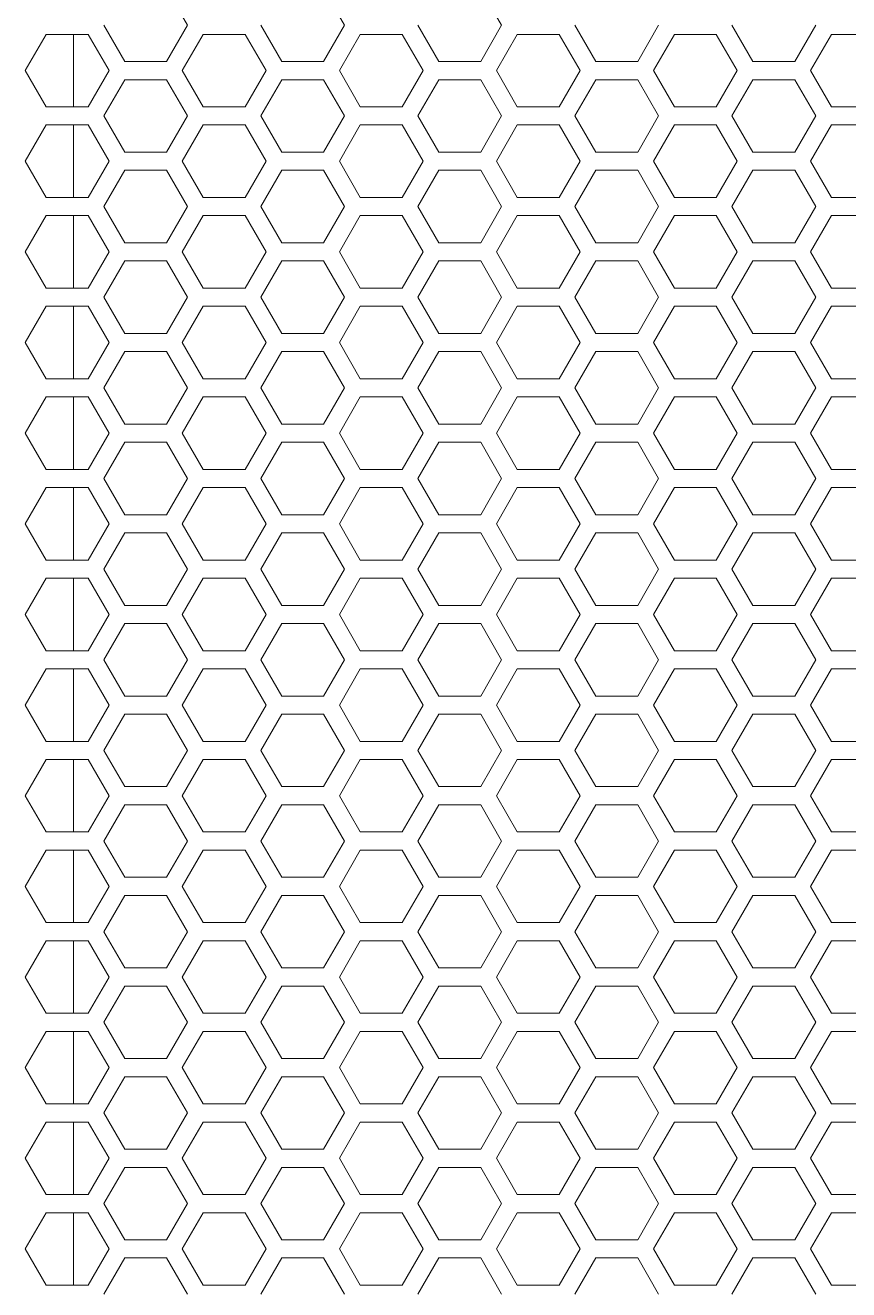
# Model space of a CAD drawing. Header units: millimetres. Extents: x 0 to 62, y -17 to 201.
# Drawn here: x 13.72 to 22.8, y 50.65 to 64.6 of the extents above; entities that cross this region are included whole.
import ezdxf

# ---------------------------------------------------------------- set-up
doc = ezdxf.new("R2010")
doc.units = ezdxf.units.MM

msp = doc.modelspace()

# ---------------------------------------------------------------- linework, layer by layer
at = {"color": 0, "lineweight": 18}
for p, q in [((15.508, 64.6), (15.277, 65)), ((17.24, 64.6), (17.009, 65)), ((18.972, 64.6), (18.741, 65)), ((14.584, 64.6), (14.815, 64.2)), ((15.277, 64.2), (15.508, 64.6)), ((16.316, 64.6), (16.547, 64.2)), ((17.009, 64.2), (17.24, 64.6)), ((18.048, 64.6), (18.279, 64.2)), ((18.741, 64.2), (18.972, 64.6)), ((19.78, 64.6), (20.011, 64.2)), ((20.473, 64.2), (20.704, 64.6)), ((21.512, 64.6), (21.743, 64.2)), ((22.205, 64.2), (22.436, 64.6)), ((13.949, 64.5), (13.718, 64.1)), ((14.411, 64.5), (13.949, 64.5)), ((14.25, 64.5), (14.25, 63.7)), ((14.642, 64.1), (14.411, 64.5)), ((15.681, 64.5), (15.45, 64.1)), ((16.143, 64.5), (15.681, 64.5)), ((16.374, 64.1), (16.143, 64.5)), ((17.413, 64.5), (17.182, 64.1)), ((17.875, 64.5), (17.413, 64.5)), ((18.106, 64.1), (17.875, 64.5)), ((19.145, 64.5), (18.914, 64.1)), ((19.607, 64.5), (19.145, 64.5)), ((19.838, 64.1), (19.607, 64.5)), ((20.877, 64.5), (20.646, 64.1)), ((21.339, 64.5), (20.877, 64.5)), ((21.57, 64.1), (21.339, 64.5)), ((22.609, 64.5), (22.378, 64.1)), ((23.071, 64.5), (22.609, 64.5)), ((14.815, 64.2), (15.277, 64.2)), ((16.547, 64.2), (17.009, 64.2)), ((18.279, 64.2), (18.741, 64.2)), ((20.011, 64.2), (20.473, 64.2)), ((21.743, 64.2), (22.205, 64.2)), ((13.718, 64.1), (13.949, 63.7)), ((14.411, 63.7), (14.642, 64.1)), ((15.45, 64.1), (15.681, 63.7)), ((16.143, 63.7), (16.374, 64.1)), ((17.182, 64.1), (17.413, 63.7)), ((17.875, 63.7), (18.106, 64.1)), ((18.914, 64.1), (19.145, 63.7)), ((19.607, 63.7), (19.838, 64.1)), ((20.646, 64.1), (20.877, 63.7)), ((21.339, 63.7), (21.57, 64.1)), ((22.378, 64.1), (22.609, 63.7)), ((14.815, 64), (14.584, 63.6)), ((15.277, 64), (14.815, 64)), ((15.508, 63.6), (15.277, 64)), ((16.547, 64), (16.316, 63.6)), ((17.009, 64), (16.547, 64)), ((17.24, 63.6), (17.009, 64)), ((18.279, 64), (18.048, 63.6)), ((18.741, 64), (18.279, 64)), ((18.972, 63.6), (18.741, 64)), ((20.011, 64), (19.78, 63.6)), ((20.473, 64), (20.011, 64)), ((20.704, 63.6), (20.473, 64)), ((21.743, 64), (21.512, 63.6)), ((22.205, 64), (21.743, 64)), ((22.436, 63.6), (22.205, 64)), ((13.949, 63.7), (14.411, 63.7)), ((15.681, 63.7), (16.143, 63.7)), ((17.413, 63.7), (17.875, 63.7)), ((19.145, 63.7), (19.607, 63.7)), ((20.877, 63.7), (21.339, 63.7)), ((22.609, 63.7), (23.071, 63.7)), ((13.949, 63.5), (13.718, 63.1)), ((14.411, 63.5), (13.949, 63.5)), ((14.25, 63.5), (14.25, 62.7)), ((14.642, 63.1), (14.411, 63.5)), ((14.584, 63.6), (14.815, 63.2)), ((15.277, 63.2), (15.508, 63.6)), ((15.681, 63.5), (15.45, 63.1)), ((16.143, 63.5), (15.681, 63.5)), ((16.374, 63.1), (16.143, 63.5)), ((16.316, 63.6), (16.547, 63.2)), ((17.009, 63.2), (17.24, 63.6)), ((17.413, 63.5), (17.182, 63.1)), ((17.875, 63.5), (17.413, 63.5)), ((18.106, 63.1), (17.875, 63.5)), ((18.048, 63.6), (18.279, 63.2)), ((18.741, 63.2), (18.972, 63.6)), ((19.145, 63.5), (18.914, 63.1)), ((19.607, 63.5), (19.145, 63.5)), ((19.838, 63.1), (19.607, 63.5)), ((19.78, 63.6), (20.011, 63.2)), ((20.473, 63.2), (20.704, 63.6)), ((20.877, 63.5), (20.646, 63.1)), ((21.339, 63.5), (20.877, 63.5)), ((21.57, 63.1), (21.339, 63.5)), ((21.512, 63.6), (21.743, 63.2)), ((22.205, 63.2), (22.436, 63.6)), ((22.609, 63.5), (22.378, 63.1)), ((23.071, 63.5), (22.609, 63.5)), ((14.815, 63.2), (15.277, 63.2)), ((16.547, 63.2), (17.009, 63.2)), ((18.279, 63.2), (18.741, 63.2)), ((20.011, 63.2), (20.473, 63.2)), ((21.743, 63.2), (22.205, 63.2)), ((13.718, 63.1), (13.949, 62.7)), ((14.411, 62.7), (14.642, 63.1)), ((15.45, 63.1), (15.681, 62.7)), ((16.143, 62.7), (16.374, 63.1)), ((17.182, 63.1), (17.413, 62.7)), ((17.875, 62.7), (18.106, 63.1)), ((18.914, 63.1), (19.145, 62.7)), ((19.607, 62.7), (19.838, 63.1)), ((20.646, 63.1), (20.877, 62.7)), ((21.339, 62.7), (21.57, 63.1)), ((22.378, 63.1), (22.609, 62.7)), ((14.815, 63), (14.584, 62.6)), ((15.277, 63), (14.815, 63)), ((15.508, 62.6), (15.277, 63)), ((16.547, 63), (16.316, 62.6)), ((17.009, 63), (16.547, 63)), ((17.24, 62.6), (17.009, 63)), ((18.279, 63), (18.048, 62.6)), ((18.741, 63), (18.279, 63)), ((18.972, 62.6), (18.741, 63)), ((20.011, 63), (19.78, 62.6)), ((20.473, 63), (20.011, 63)), ((20.704, 62.6), (20.473, 63)), ((21.743, 63), (21.512, 62.6)), ((22.205, 63), (21.743, 63)), ((22.436, 62.6), (22.205, 63)), ((13.949, 62.7), (14.411, 62.7)), ((15.681, 62.7), (16.143, 62.7)), ((17.413, 62.7), (17.875, 62.7)), ((19.145, 62.7), (19.607, 62.7)), ((20.877, 62.7), (21.339, 62.7)), ((22.609, 62.7), (23.071, 62.7)), ((13.949, 62.5), (13.718, 62.1)), ((14.411, 62.5), (13.949, 62.5)), ((14.25, 62.5), (14.25, 61.7)), ((14.642, 62.1), (14.411, 62.5)), ((14.584, 62.6), (14.815, 62.2)), ((15.277, 62.2), (15.508, 62.6)), ((15.681, 62.5), (15.45, 62.1)), ((16.143, 62.5), (15.681, 62.5)), ((16.374, 62.1), (16.143, 62.5)), ((16.316, 62.6), (16.547, 62.2)), ((17.009, 62.2), (17.24, 62.6)), ((17.413, 62.5), (17.182, 62.1)), ((17.875, 62.5), (17.413, 62.5)), ((18.106, 62.1), (17.875, 62.5)), ((18.048, 62.6), (18.279, 62.2)), ((18.741, 62.2), (18.972, 62.6)), ((19.145, 62.5), (18.914, 62.1)), ((19.607, 62.5), (19.145, 62.5)), ((19.838, 62.1), (19.607, 62.5)), ((19.78, 62.6), (20.011, 62.2)), ((20.473, 62.2), (20.704, 62.6)), ((20.877, 62.5), (20.646, 62.1)), ((21.339, 62.5), (20.877, 62.5)), ((21.57, 62.1), (21.339, 62.5)), ((21.512, 62.6), (21.743, 62.2)), ((22.205, 62.2), (22.436, 62.6)), ((22.609, 62.5), (22.378, 62.1)), ((23.071, 62.5), (22.609, 62.5)), ((13.718, 62.1), (13.949, 61.7)), ((14.411, 61.7), (14.642, 62.1)), ((14.815, 62.2), (15.277, 62.2)), ((15.45, 62.1), (15.681, 61.7)), ((16.143, 61.7), (16.374, 62.1)), ((16.547, 62.2), (17.009, 62.2)), ((17.182, 62.1), (17.413, 61.7)), ((17.875, 61.7), (18.106, 62.1)), ((18.279, 62.2), (18.741, 62.2)), ((18.914, 62.1), (19.145, 61.7)), ((19.607, 61.7), (19.838, 62.1)), ((20.011, 62.2), (20.473, 62.2)), ((20.646, 62.1), (20.877, 61.7)), ((21.339, 61.7), (21.57, 62.1)), ((21.743, 62.2), (22.205, 62.2)), ((22.378, 62.1), (22.609, 61.7)), ((14.815, 62), (14.584, 61.6)), ((15.277, 62), (14.815, 62)), ((15.508, 61.6), (15.277, 62)), ((16.547, 62), (16.316, 61.6)), ((17.009, 62), (16.547, 62)), ((17.24, 61.6), (17.009, 62)), ((18.279, 62), (18.048, 61.6)), ((18.741, 62), (18.279, 62)), ((18.972, 61.6), (18.741, 62)), ((20.011, 62), (19.78, 61.6)), ((20.473, 62), (20.011, 62)), ((20.704, 61.6), (20.473, 62)), ((21.743, 62), (21.512, 61.6)), ((22.205, 62), (21.743, 62)), ((22.436, 61.6), (22.205, 62)), ((13.949, 61.7), (14.411, 61.7)), ((15.681, 61.7), (16.143, 61.7)), ((17.413, 61.7), (17.875, 61.7)), ((19.145, 61.7), (19.607, 61.7)), ((20.877, 61.7), (21.339, 61.7)), ((22.609, 61.7), (23.071, 61.7)), ((14.584, 61.6), (14.815, 61.2)), ((15.277, 61.2), (15.508, 61.6)), ((16.316, 61.6), (16.547, 61.2)), ((17.009, 61.2), (17.24, 61.6)), ((18.048, 61.6), (18.279, 61.2)), ((18.741, 61.2), (18.972, 61.6)), ((19.78, 61.6), (20.011, 61.2)), ((20.473, 61.2), (20.704, 61.6)), ((21.512, 61.6), (21.743, 61.2)), ((22.205, 61.2), (22.436, 61.6)), ((13.949, 61.5), (13.718, 61.1)), ((14.411, 61.5), (13.949, 61.5)), ((14.25, 61.5), (14.25, 60.7)), ((14.642, 61.1), (14.411, 61.5)), ((15.681, 61.5), (15.45, 61.1)), ((16.143, 61.5), (15.681, 61.5)), ((16.374, 61.1), (16.143, 61.5)), ((17.413, 61.5), (17.182, 61.1)), ((17.875, 61.5), (17.413, 61.5)), ((18.106, 61.1), (17.875, 61.5)), ((19.145, 61.5), (18.914, 61.1)), ((19.607, 61.5), (19.145, 61.5)), ((19.838, 61.1), (19.607, 61.5)), ((20.877, 61.5), (20.646, 61.1)), ((21.339, 61.5), (20.877, 61.5)), ((21.57, 61.1), (21.339, 61.5)), ((22.609, 61.5), (22.378, 61.1)), ((23.071, 61.5), (22.609, 61.5)), ((14.815, 61.2), (15.277, 61.2)), ((16.547, 61.2), (17.009, 61.2)), ((18.279, 61.2), (18.741, 61.2)), ((20.011, 61.2), (20.473, 61.2)), ((21.743, 61.2), (22.205, 61.2)), ((13.718, 61.1), (13.949, 60.7)), ((14.411, 60.7), (14.642, 61.1)), ((14.815, 61), (14.584, 60.6)), ((15.277, 61), (14.815, 61)), ((15.508, 60.6), (15.277, 61)), ((15.45, 61.1), (15.681, 60.7)), ((16.143, 60.7), (16.374, 61.1)), ((16.547, 61), (16.316, 60.6)), ((17.009, 61), (16.547, 61)), ((17.24, 60.6), (17.009, 61)), ((17.182, 61.1), (17.413, 60.7)), ((17.875, 60.7), (18.106, 61.1)), ((18.279, 61), (18.048, 60.6)), ((18.741, 61), (18.279, 61)), ((18.972, 60.6), (18.741, 61)), ((18.914, 61.1), (19.145, 60.7)), ((19.607, 60.7), (19.838, 61.1)), ((20.011, 61), (19.78, 60.6)), ((20.473, 61), (20.011, 61)), ((20.704, 60.6), (20.473, 61)), ((20.646, 61.1), (20.877, 60.7)), ((21.339, 60.7), (21.57, 61.1)), ((21.743, 61), (21.512, 60.6)), ((22.205, 61), (21.743, 61)), ((22.436, 60.6), (22.205, 61)), ((22.378, 61.1), (22.609, 60.7)), ((13.949, 60.7), (14.411, 60.7)), ((15.681, 60.7), (16.143, 60.7)), ((17.413, 60.7), (17.875, 60.7)), ((19.145, 60.7), (19.607, 60.7)), ((20.877, 60.7), (21.339, 60.7)), ((22.609, 60.7), (23.071, 60.7)), ((14.584, 60.6), (14.815, 60.2)), ((15.277, 60.2), (15.508, 60.6)), ((16.316, 60.6), (16.547, 60.2)), ((17.009, 60.2), (17.24, 60.6)), ((18.048, 60.6), (18.279, 60.2)), ((18.741, 60.2), (18.972, 60.6)), ((19.78, 60.6), (20.011, 60.2)), ((20.473, 60.2), (20.704, 60.6)), ((21.512, 60.6), (21.743, 60.2)), ((22.205, 60.2), (22.436, 60.6)), ((13.949, 60.5), (13.718, 60.1)), ((14.411, 60.5), (13.949, 60.5)), ((14.25, 60.5), (14.25, 59.7)), ((14.642, 60.1), (14.411, 60.5)), ((15.681, 60.5), (15.45, 60.1)), ((16.143, 60.5), (15.681, 60.5)), ((16.374, 60.1), (16.143, 60.5)), ((17.413, 60.5), (17.182, 60.1)), ((17.875, 60.5), (17.413, 60.5)), ((18.106, 60.1), (17.875, 60.5)), ((19.145, 60.5), (18.914, 60.1)), ((19.607, 60.5), (19.145, 60.5)), ((19.838, 60.1), (19.607, 60.5)), ((20.877, 60.5), (20.646, 60.1)), ((21.339, 60.5), (20.877, 60.5)), ((21.57, 60.1), (21.339, 60.5)), ((22.609, 60.5), (22.378, 60.1)), ((23.071, 60.5), (22.609, 60.5)), ((14.815, 60.2), (15.277, 60.2)), ((16.547, 60.2), (17.009, 60.2)), ((18.279, 60.2), (18.741, 60.2)), ((20.011, 60.2), (20.473, 60.2)), ((21.743, 60.2), (22.205, 60.2)), ((13.718, 60.1), (13.949, 59.7)), ((14.411, 59.7), (14.642, 60.1)), ((14.815, 60), (14.584, 59.6)), ((15.277, 60), (14.815, 60)), ((15.508, 59.6), (15.277, 60)), ((15.45, 60.1), (15.681, 59.7)), ((16.143, 59.7), (16.374, 60.1)), ((16.547, 60), (16.316, 59.6)), ((17.009, 60), (16.547, 60)), ((17.24, 59.6), (17.009, 60)), ((17.182, 60.1), (17.413, 59.7)), ((17.875, 59.7), (18.106, 60.1)), ((18.279, 60), (18.048, 59.6)), ((18.741, 60), (18.279, 60)), ((18.972, 59.6), (18.741, 60)), ((18.914, 60.1), (19.145, 59.7)), ((19.607, 59.7), (19.838, 60.1)), ((20.011, 60), (19.78, 59.6)), ((20.473, 60), (20.011, 60)), ((20.704, 59.6), (20.473, 60)), ((20.646, 60.1), (20.877, 59.7)), ((21.339, 59.7), (21.57, 60.1)), ((21.743, 60), (21.512, 59.6)), ((22.205, 60), (21.743, 60)), ((22.436, 59.6), (22.205, 60)), ((22.378, 60.1), (22.609, 59.7)), ((13.949, 59.7), (14.411, 59.7)), ((14.584, 59.6), (14.815, 59.2)), ((15.277, 59.2), (15.508, 59.6)), ((15.681, 59.7), (16.143, 59.7)), ((16.316, 59.6), (16.547, 59.2)), ((17.009, 59.2), (17.24, 59.6)), ((17.413, 59.7), (17.875, 59.7)), ((18.048, 59.6), (18.279, 59.2)), ((18.741, 59.2), (18.972, 59.6)), ((19.145, 59.7), (19.607, 59.7)), ((19.78, 59.6), (20.011, 59.2)), ((20.473, 59.2), (20.704, 59.6)), ((20.877, 59.7), (21.339, 59.7)), ((21.512, 59.6), (21.743, 59.2)), ((22.205, 59.2), (22.436, 59.6)), ((22.609, 59.7), (23.071, 59.7)), ((13.949, 59.5), (13.718, 59.1)), ((14.411, 59.5), (13.949, 59.5)), ((14.25, 59.5), (14.25, 58.7)), ((14.642, 59.1), (14.411, 59.5)), ((15.681, 59.5), (15.45, 59.1)), ((16.143, 59.5), (15.681, 59.5)), ((16.374, 59.1), (16.143, 59.5)), ((17.413, 59.5), (17.182, 59.1)), ((17.875, 59.5), (17.413, 59.5)), ((18.106, 59.1), (17.875, 59.5)), ((19.145, 59.5), (18.914, 59.1)), ((19.607, 59.5), (19.145, 59.5)), ((19.838, 59.1), (19.607, 59.5)), ((20.877, 59.5), (20.646, 59.1)), ((21.339, 59.5), (20.877, 59.5)), ((21.57, 59.1), (21.339, 59.5)), ((22.609, 59.5), (22.378, 59.1)), ((23.071, 59.5), (22.609, 59.5)), ((14.815, 59.2), (15.277, 59.2)), ((16.547, 59.2), (17.009, 59.2)), ((18.279, 59.2), (18.741, 59.2)), ((20.011, 59.2), (20.473, 59.2)), ((21.743, 59.2), (22.205, 59.2)), ((13.718, 59.1), (13.949, 58.7)), ((14.411, 58.7), (14.642, 59.1)), ((15.45, 59.1), (15.681, 58.7)), ((16.143, 58.7), (16.374, 59.1)), ((17.182, 59.1), (17.413, 58.7)), ((17.875, 58.7), (18.106, 59.1)), ((18.914, 59.1), (19.145, 58.7)), ((19.607, 58.7), (19.838, 59.1)), ((20.646, 59.1), (20.877, 58.7)), ((21.339, 58.7), (21.57, 59.1)), ((22.378, 59.1), (22.609, 58.7)), ((14.815, 59), (14.584, 58.6)), ((15.277, 59), (14.815, 59)), ((15.508, 58.6), (15.277, 59)), ((16.547, 59), (16.316, 58.6)), ((17.009, 59), (16.547, 59)), ((17.24, 58.6), (17.009, 59)), ((18.279, 59), (18.048, 58.6)), ((18.741, 59), (18.279, 59)), ((18.972, 58.6), (18.741, 59)), ((20.011, 59), (19.78, 58.6)), ((20.473, 59), (20.011, 59)), ((20.704, 58.6), (20.473, 59)), ((21.743, 59), (21.512, 58.6)), ((22.205, 59), (21.743, 59)), ((22.436, 58.6), (22.205, 59)), ((13.949, 58.7), (14.411, 58.7)), ((14.584, 58.6), (14.815, 58.2)), ((15.277, 58.2), (15.508, 58.6)), ((15.681, 58.7), (16.143, 58.7)), ((16.316, 58.6), (16.547, 58.2)), ((17.009, 58.2), (17.24, 58.6)), ((17.413, 58.7), (17.875, 58.7)), ((18.048, 58.6), (18.279, 58.2)), ((18.741, 58.2), (18.972, 58.6)), ((19.145, 58.7), (19.607, 58.7)), ((19.78, 58.6), (20.011, 58.2)), ((20.473, 58.2), (20.704, 58.6)), ((20.877, 58.7), (21.339, 58.7)), ((21.512, 58.6), (21.743, 58.2)), ((22.205, 58.2), (22.436, 58.6)), ((22.609, 58.7), (23.071, 58.7)), ((13.949, 58.5), (13.718, 58.1)), ((14.411, 58.5), (13.949, 58.5)), ((14.25, 58.5), (14.25, 57.7)), ((14.642, 58.1), (14.411, 58.5)), ((15.681, 58.5), (15.45, 58.1)), ((16.143, 58.5), (15.681, 58.5)), ((16.374, 58.1), (16.143, 58.5)), ((17.413, 58.5), (17.182, 58.1)), ((17.875, 58.5), (17.413, 58.5)), ((18.106, 58.1), (17.875, 58.5)), ((19.145, 58.5), (18.914, 58.1)), ((19.607, 58.5), (19.145, 58.5)), ((19.838, 58.1), (19.607, 58.5)), ((20.877, 58.5), (20.646, 58.1)), ((21.339, 58.5), (20.877, 58.5)), ((21.57, 58.1), (21.339, 58.5)), ((22.609, 58.5), (22.378, 58.1)), ((23.071, 58.5), (22.609, 58.5)), ((14.815, 58.2), (15.277, 58.2)), ((16.547, 58.2), (17.009, 58.2)), ((18.279, 58.2), (18.741, 58.2)), ((20.011, 58.2), (20.473, 58.2)), ((21.743, 58.2), (22.205, 58.2)), ((13.718, 58.1), (13.949, 57.7)), ((14.411, 57.7), (14.642, 58.1)), ((15.45, 58.1), (15.681, 57.7)), ((16.143, 57.7), (16.374, 58.1)), ((17.182, 58.1), (17.413, 57.7)), ((17.875, 57.7), (18.106, 58.1)), ((18.914, 58.1), (19.145, 57.7)), ((19.607, 57.7), (19.838, 58.1)), ((20.646, 58.1), (20.877, 57.7)), ((21.339, 57.7), (21.57, 58.1)), ((22.378, 58.1), (22.609, 57.7)), ((14.815, 58), (14.584, 57.6)), ((15.277, 58), (14.815, 58)), ((15.508, 57.6), (15.277, 58)), ((16.547, 58), (16.316, 57.6)), ((17.009, 58), (16.547, 58)), ((17.24, 57.6), (17.009, 58)), ((18.279, 58), (18.048, 57.6)), ((18.741, 58), (18.279, 58)), ((18.972, 57.6), (18.741, 58)), ((20.011, 58), (19.78, 57.6)), ((20.473, 58), (20.011, 58)), ((20.704, 57.6), (20.473, 58)), ((21.743, 58), (21.512, 57.6)), ((22.205, 58), (21.743, 58)), ((22.436, 57.6), (22.205, 58)), ((13.949, 57.7), (14.411, 57.7)), ((15.681, 57.7), (16.143, 57.7)), ((17.413, 57.7), (17.875, 57.7)), ((19.145, 57.7), (19.607, 57.7)), ((20.877, 57.7), (21.339, 57.7)), ((22.609, 57.7), (23.071, 57.7)), ((13.949, 57.5), (13.718, 57.1)), ((14.411, 57.5), (13.949, 57.5)), ((14.25, 57.5), (14.25, 56.7)), ((14.642, 57.1), (14.411, 57.5)), ((14.584, 57.6), (14.815, 57.2)), ((15.277, 57.2), (15.508, 57.6)), ((15.681, 57.5), (15.45, 57.1)), ((16.143, 57.5), (15.681, 57.5)), ((16.374, 57.1), (16.143, 57.5)), ((16.316, 57.6), (16.547, 57.2)), ((17.009, 57.2), (17.24, 57.6)), ((17.413, 57.5), (17.182, 57.1)), ((17.875, 57.5), (17.413, 57.5)), ((18.106, 57.1), (17.875, 57.5)), ((18.048, 57.6), (18.279, 57.2)), ((18.741, 57.2), (18.972, 57.6)), ((19.145, 57.5), (18.914, 57.1)), ((19.607, 57.5), (19.145, 57.5)), ((19.838, 57.1), (19.607, 57.5)), ((19.78, 57.6), (20.011, 57.2)), ((20.473, 57.2), (20.704, 57.6)), ((20.877, 57.5), (20.646, 57.1)), ((21.339, 57.5), (20.877, 57.5)), ((21.57, 57.1), (21.339, 57.5)), ((21.512, 57.6), (21.743, 57.2)), ((22.205, 57.2), (22.436, 57.6)), ((22.609, 57.5), (22.378, 57.1)), ((23.071, 57.5), (22.609, 57.5)), ((14.815, 57.2), (15.277, 57.2)), ((16.547, 57.2), (17.009, 57.2)), ((18.279, 57.2), (18.741, 57.2)), ((20.011, 57.2), (20.473, 57.2)), ((21.743, 57.2), (22.205, 57.2)), ((13.718, 57.1), (13.949, 56.7)), ((14.411, 56.7), (14.642, 57.1)), ((15.45, 57.1), (15.681, 56.7)), ((16.143, 56.7), (16.374, 57.1)), ((17.182, 57.1), (17.413, 56.7)), ((17.875, 56.7), (18.106, 57.1)), ((18.914, 57.1), (19.145, 56.7)), ((19.607, 56.7), (19.838, 57.1)), ((20.646, 57.1), (20.877, 56.7)), ((21.339, 56.7), (21.57, 57.1)), ((22.378, 57.1), (22.609, 56.7)), ((14.815, 57), (14.584, 56.6)), ((15.277, 57), (14.815, 57)), ((15.508, 56.6), (15.277, 57)), ((16.547, 57), (16.316, 56.6)), ((17.009, 57), (16.547, 57)), ((17.24, 56.6), (17.009, 57)), ((18.279, 57), (18.048, 56.6)), ((18.741, 57), (18.279, 57)), ((18.972, 56.6), (18.741, 57)), ((20.011, 57), (19.78, 56.6)), ((20.473, 57), (20.011, 57)), ((20.704, 56.6), (20.473, 57)), ((21.743, 57), (21.512, 56.6)), ((22.205, 57), (21.743, 57)), ((22.436, 56.6), (22.205, 57)), ((13.949, 56.7), (14.411, 56.7)), ((15.681, 56.7), (16.143, 56.7)), ((17.413, 56.7), (17.875, 56.7)), ((19.145, 56.7), (19.607, 56.7)), ((20.877, 56.7), (21.339, 56.7)), ((22.609, 56.7), (23.071, 56.7)), ((13.949, 56.5), (13.718, 56.1)), ((14.411, 56.5), (13.949, 56.5)), ((14.25, 56.5), (14.25, 55.7)), ((14.642, 56.1), (14.411, 56.5)), ((14.584, 56.6), (14.815, 56.2)), ((15.277, 56.2), (15.508, 56.6)), ((15.681, 56.5), (15.45, 56.1)), ((16.143, 56.5), (15.681, 56.5)), ((16.374, 56.1), (16.143, 56.5)), ((16.316, 56.6), (16.547, 56.2)), ((17.009, 56.2), (17.24, 56.6)), ((17.413, 56.5), (17.182, 56.1)), ((17.875, 56.5), (17.413, 56.5)), ((18.106, 56.1), (17.875, 56.5)), ((18.048, 56.6), (18.279, 56.2)), ((18.741, 56.2), (18.972, 56.6)), ((19.145, 56.5), (18.914, 56.1)), ((19.607, 56.5), (19.145, 56.5)), ((19.838, 56.1), (19.607, 56.5)), ((19.78, 56.6), (20.011, 56.2)), ((20.473, 56.2), (20.704, 56.6)), ((20.877, 56.5), (20.646, 56.1)), ((21.339, 56.5), (20.877, 56.5)), ((21.57, 56.1), (21.339, 56.5)), ((21.512, 56.6), (21.743, 56.2)), ((22.205, 56.2), (22.436, 56.6)), ((22.609, 56.5), (22.378, 56.1)), ((23.071, 56.5), (22.609, 56.5)), ((13.718, 56.1), (13.949, 55.7)), ((14.411, 55.7), (14.642, 56.1)), ((14.815, 56.2), (15.277, 56.2)), ((15.45, 56.1), (15.681, 55.7)), ((16.143, 55.7), (16.374, 56.1)), ((16.547, 56.2), (17.009, 56.2)), ((17.182, 56.1), (17.413, 55.7)), ((17.875, 55.7), (18.106, 56.1)), ((18.279, 56.2), (18.741, 56.2)), ((18.914, 56.1), (19.145, 55.7)), ((19.607, 55.7), (19.838, 56.1)), ((20.011, 56.2), (20.473, 56.2)), ((20.646, 56.1), (20.877, 55.7)), ((21.339, 55.7), (21.57, 56.1)), ((21.743, 56.2), (22.205, 56.2)), ((22.378, 56.1), (22.609, 55.7)), ((14.815, 56), (14.584, 55.6)), ((15.277, 56), (14.815, 56)), ((15.508, 55.6), (15.277, 56)), ((16.547, 56), (16.316, 55.6)), ((17.009, 56), (16.547, 56)), ((17.24, 55.6), (17.009, 56)), ((18.279, 56), (18.048, 55.6)), ((18.741, 56), (18.279, 56)), ((18.972, 55.6), (18.741, 56)), ((20.011, 56), (19.78, 55.6)), ((20.473, 56), (20.011, 56)), ((20.704, 55.6), (20.473, 56)), ((21.743, 56), (21.512, 55.6)), ((22.205, 56), (21.743, 56)), ((22.436, 55.6), (22.205, 56)), ((13.949, 55.7), (14.411, 55.7)), ((15.681, 55.7), (16.143, 55.7)), ((17.413, 55.7), (17.875, 55.7)), ((19.145, 55.7), (19.607, 55.7)), ((20.877, 55.7), (21.339, 55.7)), ((22.609, 55.7), (23.071, 55.7)), ((14.584, 55.6), (14.815, 55.2)), ((15.277, 55.2), (15.508, 55.6)), ((16.316, 55.6), (16.547, 55.2)), ((17.009, 55.2), (17.24, 55.6)), ((18.048, 55.6), (18.279, 55.2)), ((18.741, 55.2), (18.972, 55.6)), ((19.78, 55.6), (20.011, 55.2)), ((20.473, 55.2), (20.704, 55.6)), ((21.512, 55.6), (21.743, 55.2)), ((22.205, 55.2), (22.436, 55.6)), ((13.949, 55.5), (13.718, 55.1)), ((14.411, 55.5), (13.949, 55.5)), ((14.25, 55.5), (14.25, 54.7)), ((14.642, 55.1), (14.411, 55.5)), ((15.681, 55.5), (15.45, 55.1)), ((16.143, 55.5), (15.681, 55.5)), ((16.374, 55.1), (16.143, 55.5)), ((17.413, 55.5), (17.182, 55.1)), ((17.875, 55.5), (17.413, 55.5)), ((18.106, 55.1), (17.875, 55.5)), ((19.145, 55.5), (18.914, 55.1)), ((19.607, 55.5), (19.145, 55.5)), ((19.838, 55.1), (19.607, 55.5)), ((20.877, 55.5), (20.646, 55.1)), ((21.339, 55.5), (20.877, 55.5)), ((21.57, 55.1), (21.339, 55.5)), ((22.609, 55.5), (22.378, 55.1)), ((23.071, 55.5), (22.609, 55.5)), ((14.815, 55.2), (15.277, 55.2)), ((16.547, 55.2), (17.009, 55.2)), ((18.279, 55.2), (18.741, 55.2)), ((20.011, 55.2), (20.473, 55.2)), ((21.743, 55.2), (22.205, 55.2)), ((13.718, 55.1), (13.949, 54.7)), ((14.411, 54.7), (14.642, 55.1)), ((14.815, 55), (14.584, 54.6)), ((15.277, 55), (14.815, 55)), ((15.508, 54.6), (15.277, 55)), ((15.45, 55.1), (15.681, 54.7)), ((16.143, 54.7), (16.374, 55.1)), ((16.547, 55), (16.316, 54.6)), ((17.009, 55), (16.547, 55)), ((17.24, 54.6), (17.009, 55)), ((17.182, 55.1), (17.413, 54.7)), ((17.875, 54.7), (18.106, 55.1)), ((18.279, 55), (18.048, 54.6)), ((18.741, 55), (18.279, 55)), ((18.972, 54.6), (18.741, 55)), ((18.914, 55.1), (19.145, 54.7)), ((19.607, 54.7), (19.838, 55.1)), ((20.011, 55), (19.78, 54.6)), ((20.473, 55), (20.011, 55)), ((20.704, 54.6), (20.473, 55)), ((20.646, 55.1), (20.877, 54.7)), ((21.339, 54.7), (21.57, 55.1)), ((21.743, 55), (21.512, 54.6)), ((22.205, 55), (21.743, 55)), ((22.436, 54.6), (22.205, 55)), ((22.378, 55.1), (22.609, 54.7)), ((13.949, 54.7), (14.411, 54.7)), ((15.681, 54.7), (16.143, 54.7)), ((17.413, 54.7), (17.875, 54.7)), ((19.145, 54.7), (19.607, 54.7)), ((20.877, 54.7), (21.339, 54.7)), ((22.609, 54.7), (23.071, 54.7)), ((14.584, 54.6), (14.815, 54.2)), ((15.277, 54.2), (15.508, 54.6)), ((16.316, 54.6), (16.547, 54.2)), ((17.009, 54.2), (17.24, 54.6)), ((18.048, 54.6), (18.279, 54.2)), ((18.741, 54.2), (18.972, 54.6)), ((19.78, 54.6), (20.011, 54.2)), ((20.473, 54.2), (20.704, 54.6)), ((21.512, 54.6), (21.743, 54.2)), ((22.205, 54.2), (22.436, 54.6)), ((13.949, 54.5), (13.718, 54.1)), ((14.411, 54.5), (13.949, 54.5)), ((14.25, 54.5), (14.25, 53.7)), ((14.642, 54.1), (14.411, 54.5)), ((15.681, 54.5), (15.45, 54.1)), ((16.143, 54.5), (15.681, 54.5)), ((16.374, 54.1), (16.143, 54.5)), ((17.413, 54.5), (17.182, 54.1)), ((17.875, 54.5), (17.413, 54.5)), ((18.106, 54.1), (17.875, 54.5)), ((19.145, 54.5), (18.914, 54.1)), ((19.607, 54.5), (19.145, 54.5)), ((19.838, 54.1), (19.607, 54.5)), ((20.877, 54.5), (20.646, 54.1)), ((21.339, 54.5), (20.877, 54.5)), ((21.57, 54.1), (21.339, 54.5)), ((22.609, 54.5), (22.378, 54.1)), ((23.071, 54.5), (22.609, 54.5)), ((14.815, 54.2), (15.277, 54.2)), ((16.547, 54.2), (17.009, 54.2)), ((18.279, 54.2), (18.741, 54.2)), ((20.011, 54.2), (20.473, 54.2)), ((21.743, 54.2), (22.205, 54.2)), ((13.718, 54.1), (13.949, 53.7)), ((14.411, 53.7), (14.642, 54.1)), ((14.815, 54), (14.584, 53.6)), ((15.277, 54), (14.815, 54)), ((15.508, 53.6), (15.277, 54)), ((15.45, 54.1), (15.681, 53.7)), ((16.143, 53.7), (16.374, 54.1)), ((16.547, 54), (16.316, 53.6)), ((17.009, 54), (16.547, 54)), ((17.24, 53.6), (17.009, 54)), ((17.182, 54.1), (17.413, 53.7)), ((17.875, 53.7), (18.106, 54.1)), ((18.279, 54), (18.048, 53.6)), ((18.741, 54), (18.279, 54)), ((18.972, 53.6), (18.741, 54)), ((18.914, 54.1), (19.145, 53.7)), ((19.607, 53.7), (19.838, 54.1)), ((20.011, 54), (19.78, 53.6)), ((20.473, 54), (20.011, 54)), ((20.704, 53.6), (20.473, 54)), ((20.646, 54.1), (20.877, 53.7)), ((21.339, 53.7), (21.57, 54.1)), ((21.743, 54), (21.512, 53.6)), ((22.205, 54), (21.743, 54)), ((22.436, 53.6), (22.205, 54)), ((22.378, 54.1), (22.609, 53.7)), ((13.949, 53.7), (14.411, 53.7)), ((14.584, 53.6), (14.815, 53.2)), ((15.277, 53.2), (15.508, 53.6)), ((15.681, 53.7), (16.143, 53.7)), ((16.316, 53.6), (16.547, 53.2)), ((17.009, 53.2), (17.24, 53.6)), ((17.413, 53.7), (17.875, 53.7)), ((18.048, 53.6), (18.279, 53.2)), ((18.741, 53.2), (18.972, 53.6)), ((19.145, 53.7), (19.607, 53.7)), ((19.78, 53.6), (20.011, 53.2)), ((20.473, 53.2), (20.704, 53.6)), ((20.877, 53.7), (21.339, 53.7)), ((21.512, 53.6), (21.743, 53.2)), ((22.205, 53.2), (22.436, 53.6)), ((22.609, 53.7), (23.071, 53.7)), ((13.949, 53.5), (13.718, 53.1)), ((14.411, 53.5), (13.949, 53.5)), ((14.25, 53.5), (14.25, 52.7)), ((14.642, 53.1), (14.411, 53.5)), ((15.681, 53.5), (15.45, 53.1)), ((16.143, 53.5), (15.681, 53.5)), ((16.374, 53.1), (16.143, 53.5)), ((17.413, 53.5), (17.182, 53.1)), ((17.875, 53.5), (17.413, 53.5)), ((18.106, 53.1), (17.875, 53.5)), ((19.145, 53.5), (18.914, 53.1)), ((19.607, 53.5), (19.145, 53.5)), ((19.838, 53.1), (19.607, 53.5)), ((20.877, 53.5), (20.646, 53.1)), ((21.339, 53.5), (20.877, 53.5)), ((21.57, 53.1), (21.339, 53.5)), ((22.609, 53.5), (22.378, 53.1)), ((23.071, 53.5), (22.609, 53.5)), ((14.815, 53.2), (15.277, 53.2)), ((16.547, 53.2), (17.009, 53.2)), ((18.279, 53.2), (18.741, 53.2)), ((20.011, 53.2), (20.473, 53.2)), ((21.743, 53.2), (22.205, 53.2)), ((13.718, 53.1), (13.949, 52.7)), ((14.411, 52.7), (14.642, 53.1)), ((15.45, 53.1), (15.681, 52.7)), ((16.143, 52.7), (16.374, 53.1)), ((17.182, 53.1), (17.413, 52.7)), ((17.875, 52.7), (18.106, 53.1)), ((18.914, 53.1), (19.145, 52.7)), ((19.607, 52.7), (19.838, 53.1)), ((20.646, 53.1), (20.877, 52.7)), ((21.339, 52.7), (21.57, 53.1)), ((22.378, 53.1), (22.609, 52.7)), ((14.815, 53), (14.584, 52.6)), ((15.277, 53), (14.815, 53)), ((15.508, 52.6), (15.277, 53)), ((16.547, 53), (16.316, 52.6)), ((17.009, 53), (16.547, 53)), ((17.24, 52.6), (17.009, 53)), ((18.279, 53), (18.048, 52.6)), ((18.741, 53), (18.279, 53)), ((18.972, 52.6), (18.741, 53)), ((20.011, 53), (19.78, 52.6)), ((20.473, 53), (20.011, 53)), ((20.704, 52.6), (20.473, 53)), ((21.743, 53), (21.512, 52.6)), ((22.205, 53), (21.743, 53)), ((22.436, 52.6), (22.205, 53)), ((13.949, 52.7), (14.411, 52.7)), ((14.584, 52.6), (14.815, 52.2)), ((15.277, 52.2), (15.508, 52.6)), ((15.681, 52.7), (16.143, 52.7)), ((16.316, 52.6), (16.547, 52.2)), ((17.009, 52.2), (17.24, 52.6)), ((17.413, 52.7), (17.875, 52.7)), ((18.048, 52.6), (18.279, 52.2)), ((18.741, 52.2), (18.972, 52.6)), ((19.145, 52.7), (19.607, 52.7)), ((19.78, 52.6), (20.011, 52.2)), ((20.473, 52.2), (20.704, 52.6)), ((20.877, 52.7), (21.339, 52.7)), ((21.512, 52.6), (21.743, 52.2)), ((22.205, 52.2), (22.436, 52.6)), ((22.609, 52.7), (23.071, 52.7)), ((13.949, 52.5), (13.718, 52.1)), ((14.411, 52.5), (13.949, 52.5)), ((14.25, 52.5), (14.25, 51.7)), ((14.642, 52.1), (14.411, 52.5)), ((15.681, 52.5), (15.45, 52.1)), ((16.143, 52.5), (15.681, 52.5)), ((16.374, 52.1), (16.143, 52.5)), ((17.413, 52.5), (17.182, 52.1)), ((17.875, 52.5), (17.413, 52.5)), ((18.106, 52.1), (17.875, 52.5)), ((19.145, 52.5), (18.914, 52.1)), ((19.607, 52.5), (19.145, 52.5)), ((19.838, 52.1), (19.607, 52.5)), ((20.877, 52.5), (20.646, 52.1)), ((21.339, 52.5), (20.877, 52.5)), ((21.57, 52.1), (21.339, 52.5)), ((22.609, 52.5), (22.378, 52.1)), ((23.071, 52.5), (22.609, 52.5)), ((14.815, 52.2), (15.277, 52.2)), ((16.547, 52.2), (17.009, 52.2)), ((18.279, 52.2), (18.741, 52.2)), ((20.011, 52.2), (20.473, 52.2)), ((21.743, 52.2), (22.205, 52.2)), ((13.718, 52.1), (13.949, 51.7)), ((14.411, 51.7), (14.642, 52.1)), ((15.45, 52.1), (15.681, 51.7)), ((16.143, 51.7), (16.374, 52.1)), ((17.182, 52.1), (17.413, 51.7)), ((17.875, 51.7), (18.106, 52.1)), ((18.914, 52.1), (19.145, 51.7)), ((19.607, 51.7), (19.838, 52.1)), ((20.646, 52.1), (20.877, 51.7)), ((21.339, 51.7), (21.57, 52.1)), ((22.378, 52.1), (22.609, 51.7)), ((14.815, 52), (14.584, 51.6)), ((15.277, 52), (14.815, 52)), ((15.508, 51.6), (15.277, 52)), ((16.547, 52), (16.316, 51.6)), ((17.009, 52), (16.547, 52)), ((17.24, 51.6), (17.009, 52)), ((18.279, 52), (18.048, 51.6)), ((18.741, 52), (18.279, 52)), ((18.972, 51.6), (18.741, 52)), ((20.011, 52), (19.78, 51.6)), ((20.473, 52), (20.011, 52)), ((20.704, 51.6), (20.473, 52)), ((21.743, 52), (21.512, 51.6)), ((22.205, 52), (21.743, 52)), ((22.436, 51.6), (22.205, 52)), ((13.949, 51.7), (14.411, 51.7)), ((15.681, 51.7), (16.143, 51.7)), ((17.413, 51.7), (17.875, 51.7)), ((19.145, 51.7), (19.607, 51.7)), ((20.877, 51.7), (21.339, 51.7)), ((22.609, 51.7), (23.071, 51.7)), ((13.949, 51.5), (13.718, 51.1)), ((14.411, 51.5), (13.949, 51.5)), ((14.25, 51.5), (14.25, 50.7)), ((14.642, 51.1), (14.411, 51.5)), ((14.584, 51.6), (14.815, 51.2)), ((15.277, 51.2), (15.508, 51.6)), ((15.681, 51.5), (15.45, 51.1)), ((16.143, 51.5), (15.681, 51.5)), ((16.374, 51.1), (16.143, 51.5)), ((16.316, 51.6), (16.547, 51.2)), ((17.009, 51.2), (17.24, 51.6)), ((17.413, 51.5), (17.182, 51.1)), ((17.875, 51.5), (17.413, 51.5)), ((18.106, 51.1), (17.875, 51.5)), ((18.048, 51.6), (18.279, 51.2)), ((18.741, 51.2), (18.972, 51.6)), ((19.145, 51.5), (18.914, 51.1)), ((19.607, 51.5), (19.145, 51.5)), ((19.838, 51.1), (19.607, 51.5)), ((19.78, 51.6), (20.011, 51.2)), ((20.473, 51.2), (20.704, 51.6)), ((20.877, 51.5), (20.646, 51.1)), ((21.339, 51.5), (20.877, 51.5)), ((21.57, 51.1), (21.339, 51.5)), ((21.512, 51.6), (21.743, 51.2)), ((22.205, 51.2), (22.436, 51.6)), ((22.609, 51.5), (22.378, 51.1)), ((23.071, 51.5), (22.609, 51.5)), ((14.815, 51.2), (15.277, 51.2)), ((16.547, 51.2), (17.009, 51.2)), ((18.279, 51.2), (18.741, 51.2)), ((20.011, 51.2), (20.473, 51.2)), ((21.743, 51.2), (22.205, 51.2)), ((13.718, 51.1), (13.949, 50.7)), ((14.411, 50.7), (14.642, 51.1)), ((15.45, 51.1), (15.681, 50.7)), ((16.143, 50.7), (16.374, 51.1)), ((17.182, 51.1), (17.413, 50.7)), ((17.875, 50.7), (18.106, 51.1)), ((18.914, 51.1), (19.145, 50.7)), ((19.607, 50.7), (19.838, 51.1)), ((20.646, 51.1), (20.877, 50.7)), ((21.339, 50.7), (21.57, 51.1)), ((22.378, 51.1), (22.609, 50.7)), ((14.815, 51), (14.584, 50.6)), ((15.277, 51), (14.815, 51)), ((15.508, 50.6), (15.277, 51)), ((16.547, 51), (16.316, 50.6)), ((17.009, 51), (16.547, 51)), ((17.24, 50.6), (17.009, 51)), ((18.279, 51), (18.048, 50.6)), ((18.741, 51), (18.279, 51)), ((18.972, 50.6), (18.741, 51)), ((20.011, 51), (19.78, 50.6)), ((20.473, 51), (20.011, 51)), ((20.704, 50.6), (20.473, 51)), ((21.743, 51), (21.512, 50.6)), ((22.205, 51), (21.743, 51)), ((22.436, 50.6), (22.205, 51)), ((13.949, 50.7), (14.411, 50.7)), ((15.681, 50.7), (16.143, 50.7)), ((17.413, 50.7), (17.875, 50.7)), ((19.145, 50.7), (19.607, 50.7)), ((20.877, 50.7), (21.339, 50.7)), ((22.609, 50.7), (23.071, 50.7))]:
    msp.add_line(p, q, dxfattribs=at)

doc.saveas('drawing.dxf')
